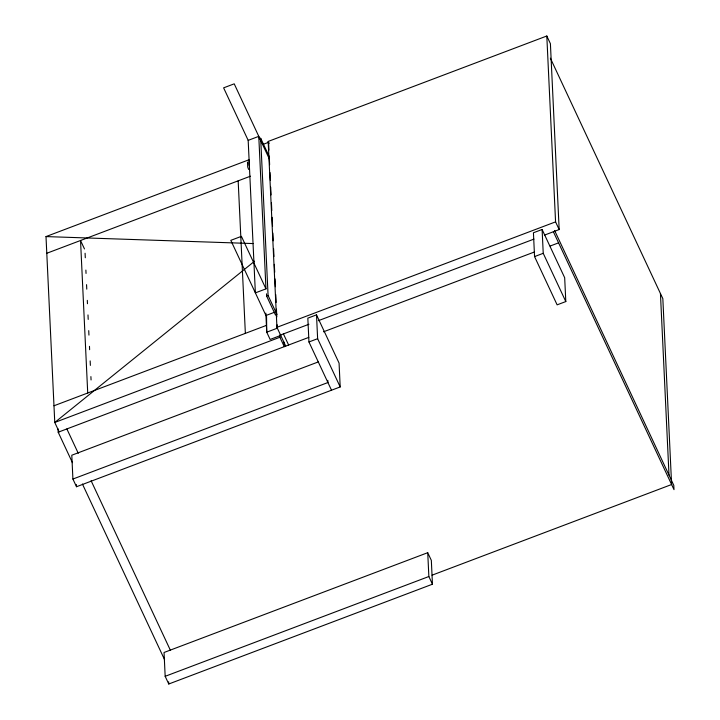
<?xml version="1.0" encoding="UTF-8"?>
<svg xmlns="http://www.w3.org/2000/svg" width="720" height="720" viewBox="0 0 720 720"><rect width="100%" height="100%" fill="white"/><g stroke="black" fill="none" stroke-linecap="round" stroke-linejoin="round"><path stroke-width="1.08" d="M247.482 162.09L247.716 167.04L248.625 169.434M254.565 261.225L54.765 422.46L59.157 431.856M248.175 140.364L258.777 136.35L265.968 288.864L255.366 292.878L248.175 140.364L223.614 87.849L234.216 83.835L269.496 159.264M259.218 138.789L260.667 138.24L269.541 157.23M285.732 346.104L276.939 327.321L268.173 141.444L546.804 36L550.404 43.686L559.17 229.554L544.446 235.125M262.791 144.495L268.578 142.299L268.947 150.138M279.783 335.025L279.891 337.257L54.765 422.46L45.999 236.583L249.03 159.75M46.791 253.269L250.434 176.193M275.517 315.054L266.634 296.064L268.083 295.515L260.667 138.24M265.95 315.504L274.626 312.219M53.982 405.774L266.481 325.359M276.939 327.321L555.57 221.868L546.804 36M318.402 361.881L71.793 455.22L72.909 479.043L76.509 486.729L340.191 386.937L339.075 363.114L316.503 314.856L307.827 318.141L308.952 341.973L331.515 390.222M542.106 229.482L533.43 232.767L534.555 256.59L557.127 304.848L565.803 301.563L564.678 277.731L542.106 229.482L543.231 253.314L565.803 301.563M280.539 335.007L308.925 324.261M318.312 320.706L533.934 239.112M280.737 335.43L270.135 339.444L266.733 332.19L265.842 313.155M72.45 462.69L58.194 432.216L308.817 337.374M323.505 331.812L534.438 251.982M550.179 246.024L558.576 242.847M308.952 341.973L317.628 338.688L316.503 314.856M534.555 256.59L543.231 253.314M72.909 479.043L327.924 382.536L327.825 380.367M427.734 552.69L164.052 652.482L165.168 676.314L168.768 684L432.45 584.208L431.334 560.376L427.734 552.69L428.859 576.522L432.45 584.208M432.054 575.181L671.607 484.524L662.841 298.656L550.368 58.167M165.168 676.314L428.859 576.522M45.999 236.583L253.116 243.567M555.57 221.868L559.17 229.554M554.607 230.508L673.794 485.361L674.001 489.645L553.383 231.75M268.173 141.444L269.073 143.37M317.628 338.688L340.191 386.937M265.968 288.864L241.407 236.34L230.805 240.354L266.085 315.792M268.083 295.515L276.966 314.505M283.428 333.909L288.621 345.015M279.891 337.257L284.283 346.653L284.067 342.18M84.483 248.949L80.532 240.498L87.723 393.003M66.87 428.931L78.273 453.312M91.098 480.726L170.424 650.34M82.422 484.011L164.592 659.718M660.438 293.526L669.006 475.11M269.262 156.762L269.631 164.7M270 172.53L270.369 180.369M270.684 187.092L271.062 194.931M271.431 202.77L271.8 210.6M272.115 217.323L272.538 226.278M272.853 233.001L273.222 240.84M273.591 248.67L273.96 256.509M274.329 264.348L274.698 272.187M275.022 278.91L275.391 286.74M275.76 294.579L276.129 302.418M276.444 309.141L276.813 316.98M277.182 324.819L277.344 328.176L266.733 332.19L266.553 316.611M266.526 293.814L266.634 296.064M238.167 180.837L245.358 333.351M168.66 681.831L168.768 684M85.086 253.251L85.293 257.742M85.878 270.072L86.04 273.438M86.562 284.652L86.778 289.143M87.309 300.357L87.462 303.714M87.993 314.928L88.2 319.419M88.731 330.633L88.947 335.115M89.469 346.329L89.631 349.695M90.162 360.909L90.369 365.391M90.9 376.605L91.062 379.971M76.401 484.569L76.509 486.729M58.041 428.859L58.194 432.216M249.3 165.924A44.937 19.287 -25.1 0 1 249.399 160.461"/></g></svg>
